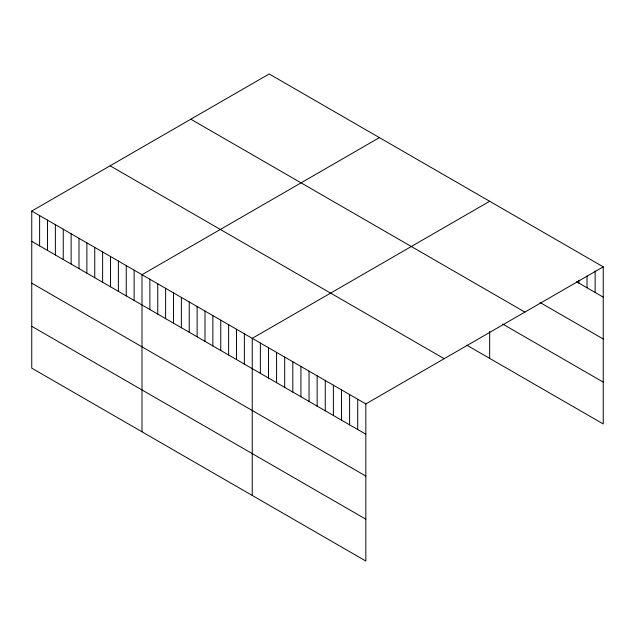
<?xml version="1.0" encoding="UTF-8"?>
<svg xmlns="http://www.w3.org/2000/svg" width="635" height="635" viewBox="0 0 635 635"><rect width="100%" height="100%" fill="white"/><g stroke="black" fill="none" stroke-linecap="round" stroke-linejoin="round"><path stroke-width="0.95" d="M31.75 211.042L365.831 403.923L365.831 561.03L31.75 368.149L31.75 211.042L269.169 73.97L603.25 266.851L603.25 423.958L466.828 345.194M379.412 137.62L141.994 274.693L141.994 431.8M489.664 201.271L252.246 338.344L252.246 495.451M365.831 403.923L603.25 266.851M576.477 281.694L603.25 297.148M539.964 302.458L603.25 338.995M190.817 119.205L524.899 312.087M502.642 324.025L603.25 382.111M110.101 165.806L444.183 358.688M31.75 241.34L365.831 434.221M31.75 283.186L365.831 476.067M31.75 326.303L365.831 519.184M595.138 270.962L595.138 292.465M587.026 276.05L587.026 287.782M578.906 280.17L578.906 283.099M489.664 331.414L489.664 358.378M357.719 399.24L357.719 429.538M349.607 394.549L349.607 424.855M341.495 389.866L341.495 420.172M333.383 385.183L333.383 415.488M325.263 380.5L325.263 410.797M317.151 375.817L317.151 406.114M309.039 371.134L309.039 401.431M300.926 366.451L300.926 396.748M292.814 361.759L292.814 392.065M284.702 357.076L284.702 387.382M276.582 352.393L276.582 382.699M268.47 347.71L268.47 378.008M260.358 343.027L260.358 373.324M244.372 333.796L244.372 364.093M236.498 329.248L236.498 359.553M228.624 324.699L228.624 355.005M220.75 320.159L220.75 350.456M212.868 315.611L212.868 345.908M204.994 311.063L204.994 341.36M197.12 306.514L197.12 336.82M189.246 301.966L189.246 332.272M181.372 297.426L181.372 327.724M173.498 292.878L173.498 323.175M165.624 288.33L165.624 318.635M157.75 283.781L157.75 314.087M149.876 279.241L149.876 309.539M134.12 270.145L134.12 300.442M126.246 265.597L126.246 295.902M118.372 261.048L118.372 291.354M110.498 256.508L110.498 286.806M102.624 251.96L102.624 282.257M94.75 247.412L94.75 277.709M86.876 242.864L86.876 273.169M79.002 238.315L79.002 268.621M71.128 233.775L71.128 264.073M63.246 229.227L63.246 259.524M55.372 224.679L55.372 254.976M47.498 220.131L47.498 250.436M39.624 215.59L39.624 245.888"/></g></svg>
